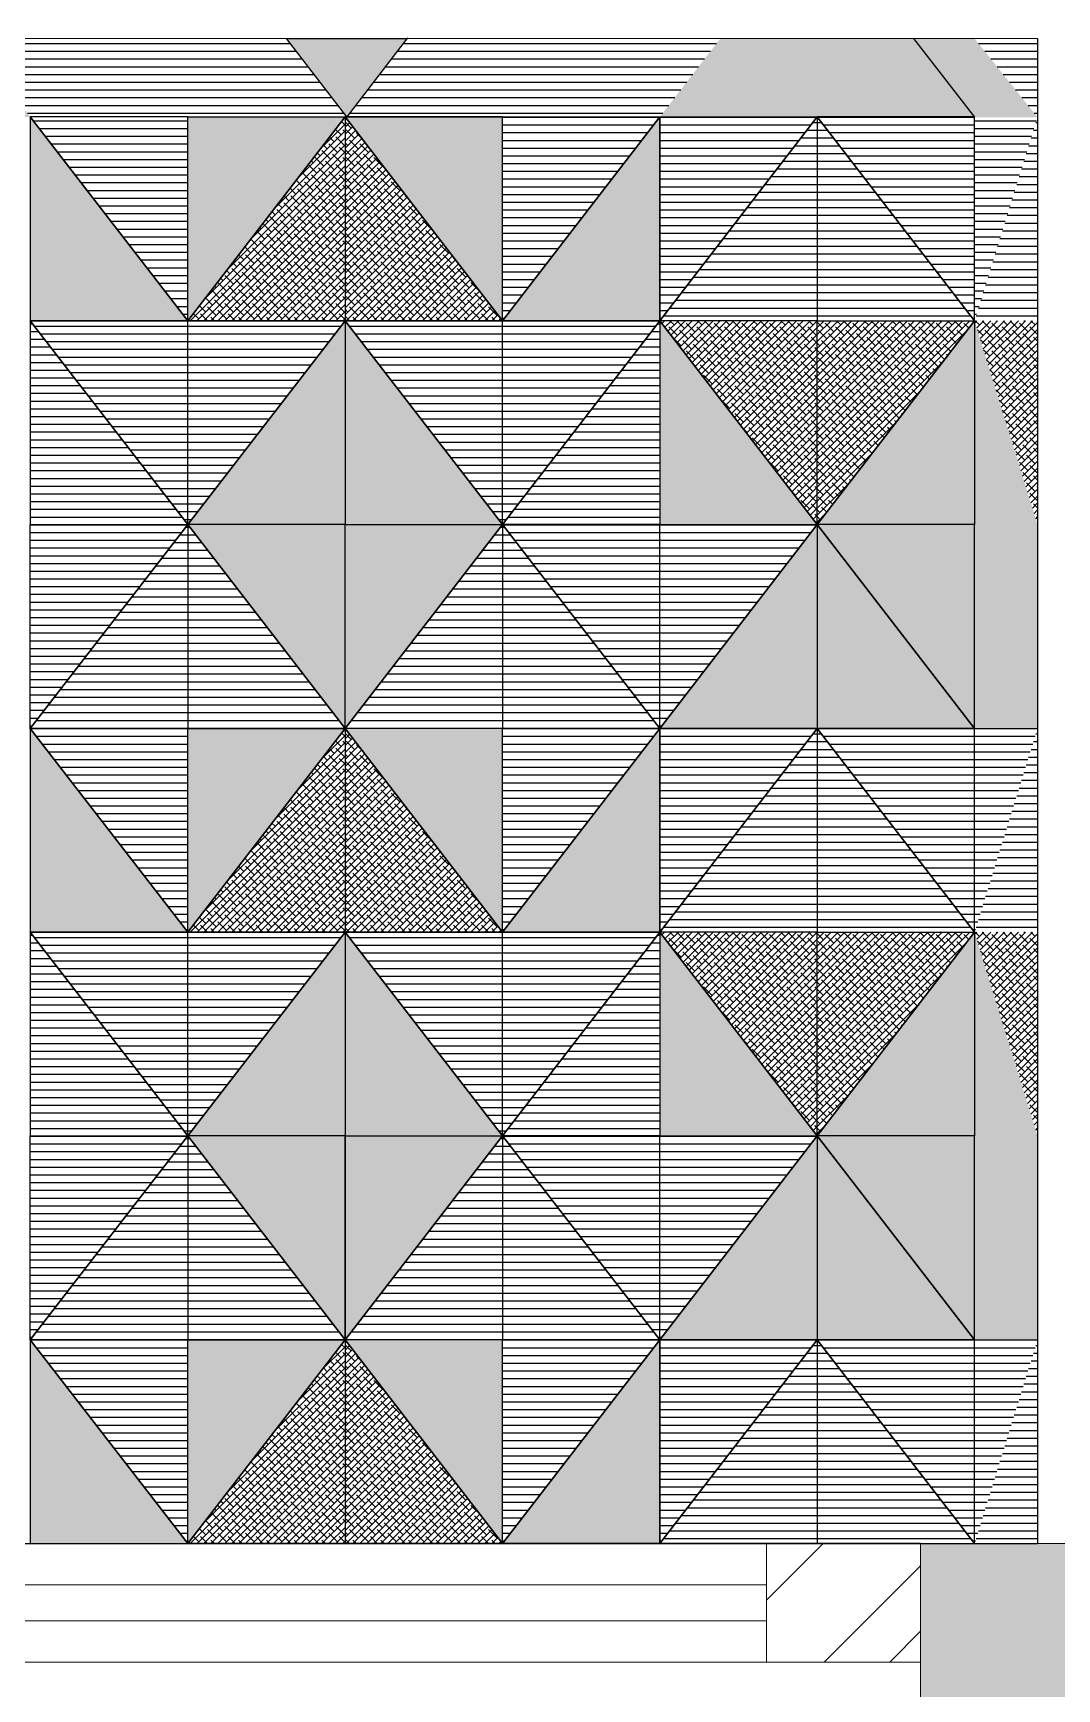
# Model space of a CAD drawing. Header units: millimetres. Extents: x 86441 to 190201, y 16532 to 98188.
# Drawn here: x 159531 to 161518, y 26417 to 29630 of the extents above; entities that cross this region are included whole.
import ezdxf

# ---------------------------------------------------------------- set-up
doc = ezdxf.new("R2010")
doc.units = ezdxf.units.MM
doc.header["$LTSCALE"] = 0.1
doc.layers.add('COLUMN', color=1, linetype='Continuous', lineweight=0)
doc.layers.add('WINDOW', color=5, linetype='Continuous', lineweight=0)
pattern_1 = [(0, (63569.447, 14930.337), (0, 15), [])]
pattern_2 = [(0, (62954.842, 14184.897), (0, 15), [])]
pattern_3 = [(0, (63569.447, 16116.655), (0, 15), [])]
pattern_4 = [(0, (62954.842, 15371.216), (0, 15), [])]
pattern_5 = [(0, (67616.893, 14930.337), (0, 15), [])]
pattern_6 = [(0, (67002.288, 14184.897), (0, 15), [])]
pattern_7 = [(0, (69298.474, 14544.018), (0, 15), [])]
pattern_8 = [(0, (67613.079, 13789.457), (0, 15), [])]
pattern_9 = [(45, (69338.474, 15700.3365), (-6.7351921, 6.7351921), []), (135, (69338.474, 15700.3365), (-20.2055763, 6.7351921), [23.8125, -14.2875])]
pattern_10 = [(0, (67616.893, 16116.655), (0, 15), [])]
pattern_11 = [(0, (67002.288, 15371.216), (0, 15), [])]
pattern_12 = [(0, (69298.474, 15730.337), (0, 15), [])]
pattern_13 = [(0, (67613.079, 14975.776), (0, 15), [])]
pattern_14 = [(45, (69338.474, 16886.655), (-6.7351921, 6.7351921), []), (135, (69338.474, 16886.655), (-20.2055763, 6.7351921), [23.8125, -14.2875])]
pattern_15 = [(0, (64319.126, 0), (0, 15), [])]
pattern_16 = [(0, (69298.474, 16916.655), (0, 15), [])]

msp = doc.modelspace()

# ---------------------------------------------------------------- hatches: boundary and pattern name
at = {"true_color": 0xb1a785, "transparency": 33554687}
h = msp.add_hatch(color=253, dxfattribs=at)
h.dxf.hatch_style = 1
h.paths.add_polyline_path([(161358.5, 29619.5), (161239.8, 29619.5), (161358, 29467.5), (161358.5, 29467.5)])
h.paths.add_polyline_path([(161358.5, 29619.5), (161358.5, 29466.9), (161480.7, 29466.9)])
h.paths.add_polyline_path([(160256.8, 29619.5), (160023.4, 29619.5), (160140.3, 29467.5)])
h.paths.add_polyline_path([(159032.4, 29619.5), (158798.4, 29619.5), (158915.3, 29467.5)])
h.paths.add_polyline_path([(158304.5, 29467.5), (157999.1, 29072.1), (158304.5, 29072.1)])
at = {"true_color": 0x66682c, "transparency": 33554687}
h = msp.add_hatch(color=77, dxfattribs=at)
h.dxf.hatch_style = 1
h.paths.add_polyline_path([(158798, 29619.5), (158421.9, 29619.5), (158304.5, 29467.5), (158915.3, 29467.5)])
h.paths.add_polyline_path([(159408.8, 29619.5), (159032.6, 29619.5), (158915.3, 29467.5), (159526.1, 29467.5)])
h.paths.add_polyline_path([(161241.1, 29619.5), (160865, 29619.5), (160747.7, 29467.5), (161358.5, 29467.5)])
at = {"true_color": 0x65502f, "transparency": 33554687}
h = msp.add_hatch(dxfattribs=at)
h.set_pattern_fill('_USER', color=59, scale=15, pattern_type=0)
h.set_pattern_definition(pattern_15)
h.paths.add_polyline_path([(160865.1, 29619.5), (160256.8, 29619.5), (160140.3, 29467.5), (160747.7, 29467.5)])
h.paths.add_polyline_path([(160023.4, 29619.5), (159408.6, 29619.5), (159526.1, 29467.5), (160136.9, 29467.5), (160140.3, 29467.5)])
h.paths.add_polyline_path([(159526.1, 29467.5), (159831.5, 29467.5), (159831.5, 29072.1)])
at = {"true_color": 0x242b7a, "transparency": 33554687}
h = msp.add_hatch(dxfattribs=at)
h.set_pattern_fill('_USER', color=177, scale=15, pattern_type=0)
h.set_pattern_definition(pattern_15)
h.paths.add_polyline_path([(161480.7, 29619.5), (161358.5, 29619.5), (161480.7, 29466.9)])
h.paths.add_polyline_path([(161358.5, 29467.5), (161480.7, 29467.5), (161358.5, 29072.1)])
at = {"true_color": 0xb1a785, "transparency": 33554687}
h = msp.add_hatch(color=253, dxfattribs=at)
h.dxf.hatch_style = 1
h.paths.add_polyline_path([(159526.1, 29072.1), (159831.5, 29072.1), (159526.1, 29467.5)])
at = {"true_color": 0x65502f, "transparency": 33554687}
h = msp.add_hatch(dxfattribs=at)
h.set_pattern_fill('ANSI38', color=59, scale=3)
h.set_pattern_definition([(45, (64374.842, 18137.535), (-6.7351921, 6.7351921), []), (135, (64374.842, 18137.535), (-20.2055763, 6.7351921), [23.8125, -14.2875])])
h.paths.add_polyline_path([(159831.5, 29072.1), (160136.9, 29072.1), (160136.9, 29467.5)])
at = {"true_color": 0x66682c, "transparency": 33554687}
h = msp.add_hatch(color=77, dxfattribs=at)
h.dxf.hatch_style = 1
h.paths.add_polyline_path([(160136.9, 29467.5), (159831.5, 29467.5), (159831.5, 29072.1)])
at = {"true_color": 0x65502f, "transparency": 33554687}
h = msp.add_hatch(dxfattribs=at)
h.set_pattern_fill('ANSI38', color=59, scale=3)
h.set_pattern_definition([(45, (68422.288, 18137.535), (-6.7351921, 6.7351921), []), (135, (68422.288, 18137.535), (-20.2055763, 6.7351921), [23.8125, -14.2875])])
h.paths.add_polyline_path([(160136.9, 29467.5), (160136.9, 29072.1), (160442.3, 29072.1)])
at = {"true_color": 0x66682c, "transparency": 33554687}
h = msp.add_hatch(color=77, dxfattribs=at)
h.dxf.hatch_style = 1
h.paths.add_polyline_path([(160136.9, 29467.5), (160442.3, 29467.5), (160442.3, 29072.1)])
at = {"true_color": 0x65502f, "transparency": 33554687}
h = msp.add_hatch(dxfattribs=at)
h.set_pattern_fill('_USER', color=59, scale=15, pattern_type=0)
h.set_pattern_definition([(0, (68687.684, 16192.095), (0, 15), [])])
h.paths.add_polyline_path([(160747.7, 29467.5), (160442.3, 29467.5), (160442.3, 29072.1)])
at = {"true_color": 0xb1a785, "transparency": 33554687}
h = msp.add_hatch(color=253, dxfattribs=at)
h.dxf.hatch_style = 1
h.paths.add_polyline_path([(160747.7, 29467.5), (160442.3, 29072.1), (160747.7, 29072.1)])
at = {"true_color": 0x65502f, "transparency": 33554687}
h = msp.add_hatch(dxfattribs=at)
h.set_pattern_fill('_USER', color=59, scale=15, pattern_type=0)
h.set_pattern_definition([(0, (68993.079, 16192.095), (0, 15), [])])
h.paths.add_polyline_path([(161053.1, 29467.5), (160747.7, 29467.5), (160747.7, 29072.1)])
h = msp.add_hatch(dxfattribs=at)
h.set_pattern_fill('_USER', color=59, scale=15, pattern_type=0)
h.set_pattern_definition([(0, (68200.055, 16916.655), (0, 15), [])])
h.paths.add_polyline_path([(160747.7, 29072.1), (161053.1, 29072.1), (161053.1, 29467.5)])
h = msp.add_hatch(dxfattribs=at)
h.set_pattern_fill('_USER', color=59, scale=15, pattern_type=0)
h.set_pattern_definition(pattern_16)
h.paths.add_polyline_path([(161358.5, 29072.1), (161053.1, 29072.1), (161053.1, 29467.5)])
at = {"true_color": 0x242b7a, "transparency": 33554687}
h = msp.add_hatch(dxfattribs=at)
h.set_pattern_fill('_USER', color=177, scale=15, pattern_type=0)
h.set_pattern_definition([(0, (67613.079, 16162.095), (0, 15), [])])
h.paths.add_polyline_path([(161358.5, 29467.5), (161053.1, 29467.5), (161358.5, 29072.1)])
at = {"true_color": 0x65502f, "transparency": 33554687}
h = msp.add_hatch(dxfattribs=at)
h.set_pattern_fill('_USER', color=59, scale=15, pattern_type=0)
h.set_pattern_definition(pattern_16)
h.paths.add_polyline_path([(161358.5, 29072.1), (161480.7, 29072.1), (161480.7, 29467.5)])
at = {"true_color": 0x242b7a, "transparency": 33554687}
h = msp.add_hatch(dxfattribs=at)
h.set_pattern_fill('_USER', color=177, scale=15, pattern_type=0)
h.set_pattern_definition(pattern_4)
h.paths.add_polyline_path([(159526.1, 28676.7), (159831.5, 28676.7), (159526.1, 29072.1)])
at = {"true_color": 0x65502f, "transparency": 33554687}
h = msp.add_hatch(dxfattribs=at)
h.set_pattern_fill('_USER', color=59, scale=15, pattern_type=0)
h.set_pattern_definition(pattern_3)
h.paths.add_polyline_path([(159526.1, 29072.1), (159831.5, 29072.1), (159831.5, 28676.7)])
h = msp.add_hatch(dxfattribs=at)
h.set_pattern_fill('_USER', color=59, scale=15, pattern_type=0)
h.set_pattern_definition(pattern_3)
h.paths.add_polyline_path([(160136.9, 29072.1), (159831.5, 29072.1), (159831.5, 28676.7)])
at = {"true_color": 0xb1a785, "transparency": 33554687}
h = msp.add_hatch(color=253, dxfattribs=at)
h.dxf.hatch_style = 1
h.paths.add_polyline_path([(160136.9, 29072.1), (159831.5, 28676.7), (160136.9, 28676.7)])
at = {"true_color": 0x65502f, "transparency": 33554687}
h = msp.add_hatch(dxfattribs=at)
h.set_pattern_fill('_USER', color=59, scale=15, pattern_type=0)
h.set_pattern_definition(pattern_10)
h.paths.add_polyline_path([(160136.9, 29072.1), (160442.3, 29072.1), (160442.3, 28676.7)])
at = {"true_color": 0xb1a785, "transparency": 33554687}
h = msp.add_hatch(color=253, dxfattribs=at)
h.dxf.hatch_style = 1
h.paths.add_polyline_path([(160136.9, 28676.7), (160442.3, 28676.7), (160136.9, 29072.1)])
at = {"true_color": 0x242b7a, "transparency": 33554687}
h = msp.add_hatch(dxfattribs=at)
h.set_pattern_fill('_USER', color=177, scale=15, pattern_type=0)
h.set_pattern_definition(pattern_11)
h.paths.add_polyline_path([(160747.7, 29072.1), (160442.3, 28676.7), (160747.7, 28676.7)])
at = {"true_color": 0x65502f, "transparency": 33554687}
h = msp.add_hatch(dxfattribs=at)
h.set_pattern_fill('_USER', color=59, scale=15, pattern_type=0)
h.set_pattern_definition(pattern_10)
h.paths.add_polyline_path([(160747.7, 29072.1), (160442.3, 29072.1), (160442.3, 28676.7)])
at = {"true_color": 0xb1a785, "transparency": 33554687}
h = msp.add_hatch(color=253, dxfattribs=at)
h.dxf.hatch_style = 1
h.paths.add_polyline_path([(160747.7, 28676.7), (161053.1, 28676.7), (160747.7, 29072.1)])
at = {"true_color": 0x65502f, "transparency": 33554687}
h = msp.add_hatch(dxfattribs=at)
h.set_pattern_fill('ANSI38', color=59, scale=3)
h.set_pattern_definition(pattern_14)
h.paths.add_polyline_path([(161053.1, 28676.7), (161053.1, 29072.1), (160747.7, 29072.1)])
h = msp.add_hatch(dxfattribs=at)
h.set_pattern_fill('ANSI38', color=59, scale=3)
h.set_pattern_definition(pattern_14)
h.paths.add_polyline_path([(161358.5, 29072.1), (161053.1, 29072.1), (161053.1, 28676.7)])
at = {"true_color": 0xb1a785, "transparency": 33554687}
h = msp.add_hatch(color=253, dxfattribs=at)
h.dxf.hatch_style = 1
h.paths.add_polyline_path([(161358.5, 29072.1), (161053.1, 28676.7), (161358.5, 28676.7)])
h = msp.add_hatch(color=253, dxfattribs=at)
h.dxf.hatch_style = 1
h.paths.add_polyline_path([(161358.5, 29072.1), (161480.7, 28676.7), (161358.5, 28676.7)])
at = {"true_color": 0x65502f, "transparency": 33554687}
h = msp.add_hatch(dxfattribs=at)
h.set_pattern_fill('ANSI38', color=59, scale=3)
h.set_pattern_definition(pattern_14)
h.paths.add_polyline_path([(161358.5, 29072.1), (161480.7, 29072.1), (161480.7, 28676.7)])
h = msp.add_hatch(dxfattribs=at)
h.set_pattern_fill('_USER', color=59, scale=15, pattern_type=0)
h.set_pattern_definition([(0, (64640.237, 15996.655), (0, 15), [])])
h.paths.add_polyline_path([(159526.1, 28281.2), (159831.5, 28281.2), (159831.5, 28676.7)])
at = {"true_color": 0x242b7a, "transparency": 33554687}
h = msp.add_hatch(dxfattribs=at)
h.set_pattern_fill('_USER', color=177, scale=15, pattern_type=0)
h.set_pattern_definition(pattern_4)
h.paths.add_polyline_path([(159526.1, 28281.2), (159831.5, 28676.7), (159526.1, 28676.7)])
at = {"true_color": 0x65502f, "transparency": 33554687}
h = msp.add_hatch(dxfattribs=at)
h.set_pattern_fill('_USER', color=59, scale=15, pattern_type=0)
h.set_pattern_definition(pattern_3)
h.paths.add_polyline_path([(160136.9, 28281.2), (159831.5, 28281.2), (159831.5, 28676.7)])
at = {"true_color": 0xb1a785, "transparency": 33554687}
h = msp.add_hatch(color=253, dxfattribs=at)
h.dxf.hatch_style = 1
h.paths.add_polyline_path([(160136.9, 28676.7), (159831.5, 28676.7), (160136.9, 28281.2)])
at = {"true_color": 0x65502f, "transparency": 33554687}
h = msp.add_hatch(dxfattribs=at)
h.set_pattern_fill('_USER', color=59, scale=15, pattern_type=0)
h.set_pattern_definition(pattern_10)
h.paths.add_polyline_path([(160136.9, 28281.2), (160442.3, 28281.2), (160442.3, 28676.7)])
at = {"true_color": 0xb1a785, "transparency": 33554687}
h = msp.add_hatch(color=253, dxfattribs=at)
h.dxf.hatch_style = 1
h.paths.add_polyline_path([(160136.9, 28281.2), (160442.3, 28676.7), (160136.9, 28676.7)])
at = {"true_color": 0x65502f, "transparency": 33554687}
h = msp.add_hatch(dxfattribs=at)
h.set_pattern_fill('_USER', color=59, scale=15, pattern_type=0)
h.set_pattern_definition([(0, (68687.684, 15996.655), (0, 15), [])])
h.paths.add_polyline_path([(160747.7, 28281.2), (160442.3, 28281.2), (160442.3, 28676.7)])
at = {"true_color": 0x242b7a, "transparency": 33554687}
h = msp.add_hatch(dxfattribs=at)
h.set_pattern_fill('_USER', color=177, scale=15, pattern_type=0)
h.set_pattern_definition(pattern_11)
h.paths.add_polyline_path([(160747.7, 28676.7), (160442.3, 28676.7), (160747.7, 28281.2)])
at = {"true_color": 0x66682c, "transparency": 33554687}
h = msp.add_hatch(color=77, dxfattribs=at)
h.dxf.hatch_style = 1
h.paths.add_polyline_path([(160747.7, 28281.2), (161053.1, 28281.2), (161053.1, 28676.7)])
at = {"true_color": 0x242b7a, "transparency": 33554687}
h = msp.add_hatch(dxfattribs=at)
h.set_pattern_fill('_USER', color=177, scale=15, pattern_type=0)
h.set_pattern_definition([(0, (68293.079, 15371.216), (0, 15), [])])
h.paths.add_polyline_path([(161053.1, 28676.7), (160747.7, 28676.7), (160747.7, 28281.2)])
at = {"true_color": 0x66682c, "transparency": 33554687}
h = msp.add_hatch(color=77, dxfattribs=at)
h.dxf.hatch_style = 1
h.paths.add_polyline_path([(161358.5, 28281.2), (161053.1, 28281.2), (161053.1, 28676.7)])
at = {"true_color": 0xb1a785, "transparency": 33554687}
h = msp.add_hatch(color=253, dxfattribs=at)
h.dxf.hatch_style = 1
h.paths.add_polyline_path([(161358.5, 28676.7), (161053.1, 28676.7), (161358.5, 28281.2)])
h = msp.add_hatch(color=253, dxfattribs=at)
h.dxf.hatch_style = 1
h.paths.add_polyline_path([(161358.5, 28676.7), (161480.7, 28676.7), (161358.5, 28281.2)])
at = {"true_color": 0x66682c, "transparency": 33554687}
h = msp.add_hatch(color=77, dxfattribs=at)
h.dxf.hatch_style = 1
h.paths.add_polyline_path([(161358.5, 28281.2), (161480.7, 28281.2), (161480.7, 28676.7)])
at = {"true_color": 0x65502f, "transparency": 33554687}
h = msp.add_hatch(dxfattribs=at)
h.set_pattern_fill('_USER', color=59, scale=15, pattern_type=0)
h.set_pattern_definition([(0, (64640.237, 15005.776), (0, 15), [])])
h.paths.add_polyline_path([(159526.1, 28281.2), (159831.5, 28281.2), (159831.5, 27885.8)])
at = {"true_color": 0xb1a785, "transparency": 33554687}
h = msp.add_hatch(color=253, dxfattribs=at)
h.dxf.hatch_style = 1
h.paths.add_polyline_path([(159526.1, 27885.8), (159831.5, 27885.8), (159526.1, 28281.2)])
at = {"true_color": 0x65502f, "transparency": 33554687}
h = msp.add_hatch(dxfattribs=at)
h.set_pattern_fill('ANSI38', color=59, scale=3)
h.set_pattern_definition([(45, (64374.842, 16951.216), (-6.7351921, 6.7351921), []), (135, (64374.842, 16951.216), (-20.2055763, 6.7351921), [23.8125, -14.2875])])
h.paths.add_polyline_path([(159831.5, 27885.8), (160136.9, 27885.8), (160136.9, 28281.2)])
at = {"true_color": 0x66682c, "transparency": 33554687}
h = msp.add_hatch(color=77, dxfattribs=at)
h.dxf.hatch_style = 1
h.paths.add_polyline_path([(160136.9, 28281.2), (159831.5, 28281.2), (159831.5, 27885.8)])
at = {"true_color": 0x65502f, "transparency": 33554687}
h = msp.add_hatch(dxfattribs=at)
h.set_pattern_fill('ANSI38', color=59, scale=3)
h.set_pattern_definition([(45, (68422.288, 16951.216), (-6.7351921, 6.7351921), []), (135, (68422.288, 16951.216), (-20.2055763, 6.7351921), [23.8125, -14.2875])])
h.paths.add_polyline_path([(160136.9, 28281.2), (160136.9, 27885.8), (160442.3, 27885.8)])
at = {"true_color": 0x66682c, "transparency": 33554687}
h = msp.add_hatch(color=77, dxfattribs=at)
h.dxf.hatch_style = 1
h.paths.add_polyline_path([(160136.9, 28281.2), (160442.3, 28281.2), (160442.3, 27885.8)])
at = {"true_color": 0x65502f, "transparency": 33554687}
h = msp.add_hatch(dxfattribs=at)
h.set_pattern_fill('_USER', color=59, scale=15, pattern_type=0)
h.set_pattern_definition([(0, (68687.684, 15005.776), (0, 15), [])])
h.paths.add_polyline_path([(160747.7, 28281.2), (160442.3, 28281.2), (160442.3, 27885.8)])
at = {"true_color": 0xb1a785, "transparency": 33554687}
h = msp.add_hatch(color=253, dxfattribs=at)
h.dxf.hatch_style = 1
h.paths.add_polyline_path([(160747.7, 28281.2), (160442.3, 27885.8), (160747.7, 27885.8)])
at = {"true_color": 0x65502f, "transparency": 33554687}
h = msp.add_hatch(dxfattribs=at)
h.set_pattern_fill('_USER', color=59, scale=15, pattern_type=0)
h.set_pattern_definition([(0, (68993.079, 15005.776), (0, 15), [])])
h.paths.add_polyline_path([(161053.1, 28281.2), (160747.7, 28281.2), (160747.7, 27885.8)])
h = msp.add_hatch(dxfattribs=at)
h.set_pattern_fill('_USER', color=59, scale=15, pattern_type=0)
h.set_pattern_definition([(0, (68200.055, 15730.337), (0, 15), [])])
h.paths.add_polyline_path([(160747.7, 27885.8), (161053.1, 27885.8), (161053.1, 28281.2)])
h = msp.add_hatch(dxfattribs=at)
h.set_pattern_fill('_USER', color=59, scale=15, pattern_type=0)
h.set_pattern_definition(pattern_12)
h.paths.add_polyline_path([(161358.5, 27885.8), (161053.1, 27885.8), (161053.1, 28281.2)])
at = {"true_color": 0x242b7a, "transparency": 33554687}
h = msp.add_hatch(dxfattribs=at)
h.set_pattern_fill('_USER', color=177, scale=15, pattern_type=0)
h.set_pattern_definition(pattern_13)
h.paths.add_polyline_path([(161358.5, 28281.2), (161053.1, 28281.2), (161358.5, 27885.8)])
h = msp.add_hatch(dxfattribs=at)
h.set_pattern_fill('_USER', color=177, scale=15, pattern_type=0)
h.set_pattern_definition(pattern_13)
h.paths.add_polyline_path([(161358.5, 28281.2), (161480.7, 28281.2), (161358.5, 27885.8)])
at = {"true_color": 0x65502f, "transparency": 33554687}
h = msp.add_hatch(dxfattribs=at)
h.set_pattern_fill('_USER', color=59, scale=15, pattern_type=0)
h.set_pattern_definition(pattern_12)
h.paths.add_polyline_path([(161358.5, 27885.8), (161480.7, 27885.8), (161480.7, 28281.2)])
at = {"true_color": 0x242b7a, "transparency": 33554687}
h = msp.add_hatch(dxfattribs=at)
h.set_pattern_fill('_USER', color=177, scale=15, pattern_type=0)
h.set_pattern_definition(pattern_2)
h.paths.add_polyline_path([(159526.1, 27490.3), (159831.5, 27490.3), (159526.1, 27885.8)])
at = {"true_color": 0x65502f, "transparency": 33554687}
h = msp.add_hatch(dxfattribs=at)
h.set_pattern_fill('_USER', color=59, scale=15, pattern_type=0)
h.set_pattern_definition(pattern_1)
h.paths.add_polyline_path([(159526.1, 27885.8), (159831.5, 27885.8), (159831.5, 27490.3)])
h = msp.add_hatch(dxfattribs=at)
h.set_pattern_fill('_USER', color=59, scale=15, pattern_type=0)
h.set_pattern_definition(pattern_1)
h.paths.add_polyline_path([(160136.9, 27885.8), (159831.5, 27885.8), (159831.5, 27490.3)])
at = {"true_color": 0xb1a785, "transparency": 33554687}
h = msp.add_hatch(color=253, dxfattribs=at)
h.dxf.hatch_style = 1
h.paths.add_polyline_path([(160136.9, 27885.8), (159831.5, 27490.3), (160136.9, 27490.3)])
at = {"true_color": 0x65502f, "transparency": 33554687}
h = msp.add_hatch(dxfattribs=at)
h.set_pattern_fill('_USER', color=59, scale=15, pattern_type=0)
h.set_pattern_definition(pattern_5)
h.paths.add_polyline_path([(160136.9, 27885.8), (160442.3, 27885.8), (160442.3, 27490.3)])
at = {"true_color": 0xb1a785, "transparency": 33554687}
h = msp.add_hatch(color=253, dxfattribs=at)
h.dxf.hatch_style = 1
h.paths.add_polyline_path([(160136.9, 27490.3), (160442.3, 27490.3), (160136.9, 27885.8)])
at = {"true_color": 0x242b7a, "transparency": 33554687}
h = msp.add_hatch(dxfattribs=at)
h.set_pattern_fill('_USER', color=177, scale=15, pattern_type=0)
h.set_pattern_definition(pattern_6)
h.paths.add_polyline_path([(160747.7, 27885.8), (160442.3, 27490.3), (160747.7, 27490.3)])
at = {"true_color": 0x65502f, "transparency": 33554687}
h = msp.add_hatch(dxfattribs=at)
h.set_pattern_fill('_USER', color=59, scale=15, pattern_type=0)
h.set_pattern_definition(pattern_5)
h.paths.add_polyline_path([(160747.7, 27885.8), (160442.3, 27885.8), (160442.3, 27490.3)])
at = {"true_color": 0xb1a785, "transparency": 33554687}
h = msp.add_hatch(color=253, dxfattribs=at)
h.dxf.hatch_style = 1
h.paths.add_polyline_path([(160747.7, 27490.3), (161053.1, 27490.3), (160747.7, 27885.8)])
at = {"true_color": 0x65502f, "transparency": 33554687}
h = msp.add_hatch(dxfattribs=at)
h.set_pattern_fill('ANSI38', color=59, scale=3)
h.set_pattern_definition(pattern_9)
h.paths.add_polyline_path([(161053.1, 27490.3), (161053.1, 27885.8), (160747.7, 27885.8)])
h = msp.add_hatch(dxfattribs=at)
h.set_pattern_fill('ANSI38', color=59, scale=3)
h.set_pattern_definition(pattern_9)
h.paths.add_polyline_path([(161358.5, 27885.8), (161053.1, 27885.8), (161053.1, 27490.3)])
at = {"true_color": 0xb1a785, "transparency": 33554687}
h = msp.add_hatch(color=253, dxfattribs=at)
h.dxf.hatch_style = 1
h.paths.add_polyline_path([(161358.5, 27885.8), (161053.1, 27490.3), (161358.5, 27490.3)])
h = msp.add_hatch(color=253, dxfattribs=at)
h.dxf.hatch_style = 1
h.paths.add_polyline_path([(161358.5, 27885.8), (161480.7, 27490.3), (161358.5, 27490.3)])
at = {"true_color": 0x65502f, "transparency": 33554687}
h = msp.add_hatch(dxfattribs=at)
h.set_pattern_fill('ANSI38', color=59, scale=3)
h.set_pattern_definition(pattern_9)
h.paths.add_polyline_path([(161358.5, 27885.8), (161480.7, 27885.8), (161480.7, 27490.3)])
h = msp.add_hatch(dxfattribs=at)
h.set_pattern_fill('_USER', color=59, scale=15, pattern_type=0)
h.set_pattern_definition([(0, (64640.237, 14810.337), (0, 15), [])])
h.paths.add_polyline_path([(159526.1, 27094.9), (159831.5, 27094.9), (159831.5, 27490.3)])
at = {"true_color": 0x242b7a, "transparency": 33554687}
h = msp.add_hatch(dxfattribs=at)
h.set_pattern_fill('_USER', color=177, scale=15, pattern_type=0)
h.set_pattern_definition(pattern_2)
h.paths.add_polyline_path([(159526.1, 27094.9), (159831.5, 27490.3), (159526.1, 27490.3)])
at = {"true_color": 0x65502f, "transparency": 33554687}
h = msp.add_hatch(dxfattribs=at)
h.set_pattern_fill('_USER', color=59, scale=15, pattern_type=0)
h.set_pattern_definition(pattern_1)
h.paths.add_polyline_path([(160136.9, 27094.9), (159831.5, 27094.9), (159831.5, 27490.3)])
at = {"true_color": 0xb1a785, "transparency": 33554687}
h = msp.add_hatch(color=253, dxfattribs=at)
h.dxf.hatch_style = 1
h.paths.add_polyline_path([(160136.9, 27490.3), (159831.5, 27490.3), (160136.9, 27094.9)])
at = {"true_color": 0x65502f, "transparency": 33554687}
h = msp.add_hatch(dxfattribs=at)
h.set_pattern_fill('_USER', color=59, scale=15, pattern_type=0)
h.set_pattern_definition(pattern_5)
h.paths.add_polyline_path([(160136.9, 27094.9), (160442.3, 27094.9), (160442.3, 27490.3)])
at = {"true_color": 0xb1a785, "transparency": 33554687}
h = msp.add_hatch(color=253, dxfattribs=at)
h.dxf.hatch_style = 1
h.paths.add_polyline_path([(160136.9, 27094.9), (160442.3, 27490.3), (160136.9, 27490.3)])
at = {"true_color": 0x65502f, "transparency": 33554687}
h = msp.add_hatch(dxfattribs=at)
h.set_pattern_fill('_USER', color=59, scale=15, pattern_type=0)
h.set_pattern_definition([(0, (68687.684, 14810.337), (0, 15), [])])
h.paths.add_polyline_path([(160747.7, 27094.9), (160442.3, 27094.9), (160442.3, 27490.3)])
at = {"true_color": 0x242b7a, "transparency": 33554687}
h = msp.add_hatch(dxfattribs=at)
h.set_pattern_fill('_USER', color=177, scale=15, pattern_type=0)
h.set_pattern_definition(pattern_6)
h.paths.add_polyline_path([(160747.7, 27490.3), (160442.3, 27490.3), (160747.7, 27094.9)])
at = {"true_color": 0x66682c, "transparency": 33554687}
h = msp.add_hatch(color=77, dxfattribs=at)
h.dxf.hatch_style = 1
h.paths.add_polyline_path([(160747.7, 27094.9), (161053.1, 27094.9), (161053.1, 27490.3)])
at = {"true_color": 0x242b7a, "transparency": 33554687}
h = msp.add_hatch(dxfattribs=at)
h.set_pattern_fill('_USER', color=177, scale=15, pattern_type=0)
h.set_pattern_definition([(0, (68293.079, 14184.897), (0, 15), [])])
h.paths.add_polyline_path([(161053.1, 27490.3), (160747.7, 27490.3), (160747.7, 27094.9)])
at = {"true_color": 0x66682c, "transparency": 33554687}
h = msp.add_hatch(color=77, dxfattribs=at)
h.dxf.hatch_style = 1
h.paths.add_polyline_path([(161358.5, 27094.9), (161053.1, 27094.9), (161053.1, 27490.3)])
at = {"true_color": 0xb1a785, "transparency": 33554687}
h = msp.add_hatch(color=253, dxfattribs=at)
h.dxf.hatch_style = 1
h.paths.add_polyline_path([(161358.5, 27490.3), (161053.1, 27490.3), (161358.5, 27094.9)])
h = msp.add_hatch(color=253, dxfattribs=at)
h.dxf.hatch_style = 1
h.paths.add_polyline_path([(161358.5, 27490.3), (161480.7, 27490.3), (161358.5, 27094.9)])
at = {"true_color": 0x66682c, "transparency": 33554687}
h = msp.add_hatch(color=77, dxfattribs=at)
h.dxf.hatch_style = 1
h.paths.add_polyline_path([(161358.5, 27094.9), (161480.7, 27094.9), (161480.7, 27490.3)])
at = {"true_color": 0x65502f, "transparency": 33554687}
h = msp.add_hatch(dxfattribs=at)
h.set_pattern_fill('_USER', color=59, scale=15, pattern_type=0)
h.set_pattern_definition([(0, (64640.237, 13819.457), (0, 15), [])])
h.paths.add_polyline_path([(159526.1, 27094.9), (159831.5, 27094.9), (159831.5, 26699.5)])
at = {"true_color": 0xb1a785, "transparency": 33554687}
h = msp.add_hatch(color=253, dxfattribs=at)
h.dxf.hatch_style = 1
h.paths.add_polyline_path([(159526.1, 26699.5), (159831.5, 26699.5), (159526.1, 27094.9)])
at = {"true_color": 0x65502f, "transparency": 33554687}
h = msp.add_hatch(dxfattribs=at)
h.set_pattern_fill('ANSI38', color=59, scale=3)
h.set_pattern_definition([(45, (64374.842, 15764.897), (-6.7351921, 6.7351921), []), (135, (64374.842, 15764.897), (-20.2055763, 6.7351921), [23.8125, -14.2875])])
h.paths.add_polyline_path([(159831.5, 26699.5), (160136.9, 26699.5), (160136.9, 27094.9)])
at = {"true_color": 0x66682c, "transparency": 33554687}
h = msp.add_hatch(color=77, dxfattribs=at)
h.dxf.hatch_style = 1
h.paths.add_polyline_path([(160136.9, 27094.9), (159831.5, 27094.9), (159831.5, 26699.5)])
at = {"true_color": 0x65502f, "transparency": 33554687}
h = msp.add_hatch(dxfattribs=at)
h.set_pattern_fill('ANSI38', color=59, scale=3)
h.set_pattern_definition([(45, (68422.288, 15764.897), (-6.7351921, 6.7351921), []), (135, (68422.288, 15764.897), (-20.2055763, 6.7351921), [23.8125, -14.2875])])
h.paths.add_polyline_path([(160136.9, 27094.9), (160136.9, 26699.5), (160442.3, 26699.5)])
at = {"true_color": 0x66682c, "transparency": 33554687}
h = msp.add_hatch(color=77, dxfattribs=at)
h.dxf.hatch_style = 1
h.paths.add_polyline_path([(160136.9, 27094.9), (160442.3, 27094.9), (160442.3, 26699.5)])
at = {"true_color": 0x65502f, "transparency": 33554687}
h = msp.add_hatch(dxfattribs=at)
h.set_pattern_fill('_USER', color=59, scale=15, pattern_type=0)
h.set_pattern_definition([(0, (68687.684, 13819.457), (0, 15), [])])
h.paths.add_polyline_path([(160747.7, 27094.9), (160442.3, 27094.9), (160442.3, 26699.5)])
at = {"true_color": 0xb1a785, "transparency": 33554687}
h = msp.add_hatch(color=253, dxfattribs=at)
h.dxf.hatch_style = 1
h.paths.add_polyline_path([(160747.7, 27094.9), (160442.3, 26699.5), (160747.7, 26699.5)])
at = {"true_color": 0x65502f, "transparency": 33554687}
h = msp.add_hatch(dxfattribs=at)
h.set_pattern_fill('_USER', color=59, scale=15, pattern_type=0)
h.set_pattern_definition([(0, (68993.079, 13819.457), (0, 15), [])])
h.paths.add_polyline_path([(161053.1, 27094.9), (160747.7, 27094.9), (160747.7, 26699.5)])
h = msp.add_hatch(dxfattribs=at)
h.set_pattern_fill('_USER', color=59, scale=15, pattern_type=0)
h.set_pattern_definition([(0, (68200.055, 14544.018), (0, 15), [])])
h.paths.add_polyline_path([(160747.7, 26699.5), (161053.1, 26699.5), (161053.1, 27094.9)])
h = msp.add_hatch(dxfattribs=at)
h.set_pattern_fill('_USER', color=59, scale=15, pattern_type=0)
h.set_pattern_definition(pattern_7)
h.paths.add_polyline_path([(161358.5, 26699.5), (161053.1, 26699.5), (161053.1, 27094.9)])
at = {"true_color": 0x242b7a, "transparency": 33554687}
h = msp.add_hatch(dxfattribs=at)
h.set_pattern_fill('_USER', color=177, scale=15, pattern_type=0)
h.set_pattern_definition(pattern_8)
h.paths.add_polyline_path([(161358.5, 27094.9), (161053.1, 27094.9), (161358.5, 26699.5)])
h = msp.add_hatch(dxfattribs=at)
h.set_pattern_fill('_USER', color=177, scale=15, pattern_type=0)
h.set_pattern_definition(pattern_8)
h.paths.add_polyline_path([(161358.5, 27094.9), (161480.7, 27094.9), (161358.5, 26699.5)])
at = {"true_color": 0x65502f, "transparency": 33554687}
h = msp.add_hatch(dxfattribs=at)
h.set_pattern_fill('_USER', color=59, scale=15, pattern_type=0)
h.set_pattern_definition(pattern_7)
h.paths.add_polyline_path([(161358.5, 26699.5), (161480.7, 26699.5), (161480.7, 27094.9)])
at = {"layer": 'COLUMN', "true_color": 0xed1f24, "transparency": 33554687}
h = msp.add_hatch(dxfattribs=at)
h.set_pattern_fill('AR-CONC', color=240, scale=2)
h.set_pattern_definition([(50, (64319.13, 0), (364.36934, -31.8782), [38.1, -419.1]), (355, (64319.13, 0), (-70.4868, 382.1137), [30.48, -335.2812]), (100.45144, (64349.5, -2.66), (293.8825, 350.2355), [32.38, -356.1805]), (46.1842, (64319.13, 101.6), (542.158, -84.0847), [57.15, -628.65]), (96.63556, (64364.3, 94.6), (474.8083, 494.8522), [48.57, -534.2712]), (351.18415, (64319.1, 101.6), (474.8083, 494.8522), [45.72, -502.9195]), (21, (64369.93, 76.2), (303.2288, -204.5304), [38.1, -419.1]), (326, (64369.93, 76.2), (123.604, 368.3759), [30.48, -335.28]), (71.45144, (64395.2, 59.16), (426.8328, 163.8455), [32.38, -356.1799]), (37.5, (64319.13, 0), (6.1772, 169.11008), [0, -331.216, 0, -340.36, 0, -336.55]), (7.5, (64319.13, 0), (133.63933, 200.36115), [0, -194.056, 0, -323.596, 0, -128.27]), (327.5, (64205.84, 0), (271.18119, -11.45749), [0, -127, 0, -396.24, 0, -525.78]), (317.5, (64155.04, 0), (296.25836, 50.853), [0, -165.1, 0, -263.144, 0, -373.38])])
h.paths.add_polyline_path([(171882, 31963.6), (170717, 31963.6), (170717, 31661.6), (171882, 31661.6)])
h.paths.add_polyline_path([(162418.7, 31703.5), (161253.7, 31703.5), (161253.7, 31401.5), (162416.7, 31401.5)])
h.paths.add_polyline_path([(153621.7, 37176.5), (152341.7, 37176.5), (152341.7, 36797.5), (153621.7, 36797.5), (153621.7, 36823.4)])
h.paths.add_polyline_path([(166967.7, 26766.5), (166584.7, 26766.5), (166584.7, 25535.5), (166967.7, 25535.5)])
h.paths.add_polyline_path([(161555.7, 26699.5), (161253.7, 26699.5), (161253.7, 25535.5), (161555.7, 25535.5)])
h.paths.add_polyline_path([(157693.7, 27633.5), (157391.7, 27633.5), (157391.7, 26469.5), (157693.7, 26469.5)])
h.paths.add_polyline_path([(153621.7, 26848.5), (152341.7, 26848.5), (152341.7, 26469.5), (153621.7, 26469.5)])
h.paths.add_polyline_path([(157693.7, 36946.5), (157693.7, 37176.5), (157391.7, 37176.5), (157391.7, 36012.5), (157693.7, 36012.5)])
h.paths.add_polyline_path([(161555.7, 37176.5), (161253.7, 37176.5), (161253.7, 36012.5), (161555.7, 36012.5)])
h.paths.add_polyline_path([(176431, 27026.6), (176201, 27026.6), (176048, 27026.6), (176048, 26689.3), (176048, 26025.6), (176048, 25795.6), (176431, 25795.6)])
h.paths.add_polyline_path([(171019, 27364.6), (170792, 27364.6), (170717, 27364.6), (170717, 26959.6), (170717, 25795.6), (171019, 25795.6), (171019, 26025.6)])
h.paths.add_polyline_path([(171019, 37206.6), (171019, 37436.6), (170717, 37436.6), (170717, 36272.6), (170792, 36272.6), (170792, 36273.4), (171019, 36273.4), (171019, 36937)])
at = {"layer": 'COLUMN', "lineweight": 9, "true_color": 0x636466, "transparency": 33554687}
h = msp.add_hatch(dxfattribs=at)
h.set_pattern_fill('STEEL', color=251, scale=80)
h.set_pattern_definition([(45, (64319.13, 0), (-179.6051, 179.6051), []), (45, (64319.13, 127), (-179.6051, 179.6051), [])])
h.paths.add_polyline_path([(164595.2, 27066.5), (164255.7, 27066.5), (164255.7, 26916.5), (164595.2, 26916.5)])
h.paths.add_polyline_path([(174507, 33556.3), (174357, 33556.3), (174357, 32406.3), (174507, 32406.3)], flags=17)
h.paths.add_polyline_path([(173607, 32556.3), (172557, 32556.3), (172557, 32406.3), (173607, 32406.3)], flags=17)
h.paths.add_polyline_path([(165970.7, 28907.5), (163243.7, 28907.5), (163243.7, 28757.5), (165970.7, 28757.5)])
h.paths.add_polyline_path([(164255.7, 26699.5), (164255.7, 26959.9), (164105.7, 26959.9), (164105.7, 26699.5), (164105.7, 25765.5), (164255.7, 25765.5)])
h.paths.add_polyline_path([(165495.2, 26965.5), (165345.2, 26965.5), (165345.2, 25765.5), (165495.2, 25765.5), (165495.2, 26266)])
h.paths.add_polyline_path([(164105.7, 26857.5), (163655.7, 26857.5), (163655.7, 26707.5), (164105.7, 26707.5)])
h.paths.add_polyline_path([(164255.7, 27857.5), (164105.7, 27857.5), (164105.7, 27472), (164255.7, 27472)])
h.paths.add_polyline_path([(164105.7, 27857.5), (162455.7, 27857.5), (162455.7, 27707.5), (164105.7, 27707.5)])
h.paths.add_polyline_path([(162905.7, 27707.5), (162755.7, 27707.5), (162755.7, 26707.5), (162905.7, 26707.5), (162905.7, 26857.5)])
h.paths.add_polyline_path([(166737.7, 27066.5), (166584.7, 27066.5), (166245.2, 27066.5), (166245.2, 26916.5), (166584.7, 26916.5), (166737.7, 26916.5)], flags=17)
h.paths.add_polyline_path([(157391.7, 26699.5), (153621.7, 26699.5), (153621.7, 26469.5), (157391.7, 26469.5)])
h.paths.add_polyline_path([(161253.7, 26699.5), (160954.7, 26699.5), (160954.7, 26469.5), (161253.7, 26469.5)])
h.paths.add_polyline_path([(158065.7, 26699.5), (157693.7, 26699.5), (157693.7, 26469.5), (158065.7, 26469.5)])
h.paths.add_polyline_path([(166584.7, 25765.5), (166309.8, 25765.5), (166309.8, 25535.5), (166584.7, 25535.5)])
h.paths.add_polyline_path([(165770.1, 25765.5), (165070.3, 25765.5), (165070.3, 25535.5), (165770.1, 25535.5)])
h.paths.add_polyline_path([(164524.9, 25765.5), (161555.7, 25765.5), (161555.7, 25535.5), (164524.9, 25535.5)])
h.paths.add_polyline_path([(166200.7, 28757.5), (165970.7, 28757.5), (165970.7, 28041.5), (166737.7, 28041.5), (166737.7, 26768.5), (166967.7, 26768.5), (166967.7, 28271.5), (166200.7, 28271.5)])
h.paths.add_polyline_path([(166200.7, 31999.5), (165970.7, 31999.5), (165970.7, 31646.5), (166200.7, 31646.5)])
h.paths.add_polyline_path([(166200.7, 37176.5), (165970.7, 37176.5), (165206.7, 37176.5), (165206.7, 36946.5), (165970.7, 36946.5), (165970.7, 34888.5), (166200.7, 34888.5)])
h.paths.add_polyline_path([(162317.7, 37176.5), (161555.7, 37176.5), (161555.7, 36946.5), (162317.7, 36946.5)])
h.paths.add_polyline_path([(158065.7, 37176.5), (157693.7, 37176.5), (157693.7, 36946.5), (158065.7, 36946.5)])
h.paths.add_polyline_path([(161253.7, 37176.5), (160954.7, 37176.5), (160954.7, 36946.5), (161253.7, 36946.5)])
h.paths.add_polyline_path([(157391.7, 37176.5), (153621.7, 37176.5), (153621.7, 36946.5), (157391.7, 36946.5)])
edge = h.paths.add_edge_path()
edge.add_line((176201, 27026.6), (176431, 27026.6))
edge.add_line((176204.2, 28299.9), (176201, 27021.1))
edge.add_line((176431, 28531.6), (176431, 27026.6))
edge.add_line((175664, 28531.6), (176431, 28531.6))
edge.add_line((175434.1, 28301.6), (176204.2, 28299.9))
edge.add_line((175664, 37436.6), (175664, 28531.6))
edge.add_line((175434.1, 37206.6), (175434.1, 28301.6))
edge.add_line((171019, 37436.6), (175664, 37436.6))
edge.add_line((171019, 37206.6), (175434.1, 37206.6))
edge.add_line((171019, 37436.6), (171019, 37206.6))
h.paths.add_polyline_path([(176048, 26025.6), (176048, 25795.6), (171019, 25795.6), (171019, 26025.6)])

# ---------------------------------------------------------------- linework, layer by layer
at = {"color": 4, "lineweight": 18, "transparency": 33554687}
for p in [(158216.7, 29619.5), (161480.7, 26699.5)]:
    msp.add_line(p, (161480.7, 29619.5), dxfattribs=at)
at = {"transparency": 33554687}
for p, q in [((161239.8, 29619.5), (161358.5, 29466.9)), ((161480.7, 29619.5), (161480.7, 26699.5)), ((160136.9, 29467.5), (160442.3, 29467.5)), ((160442.3, 29467.5), (160747.7, 29467.5)), ((157693.7, 26699.5), (161253.7, 26699.5))]:
    msp.add_line(p, q, dxfattribs=at)
at = {"color": 7, "true_color": 0xffffff, "transparency": 33554687}
for p, q in [((160136.9, 27599.5), (160136.9, 27299.5)), ((160136.9, 27599.5), (160136.9, 27299.5)), ((160136.9, 27599.5), (160136.9, 27299.5)), ((160136.9, 27599.5), (160136.9, 27299.5)), ((160136.9, 27299.5), (160136.9, 26999.5)), ((160136.9, 27299.5), (160136.9, 26999.5)), ((160136.9, 27299.5), (160136.9, 26999.5)), ((160136.9, 27299.5), (160136.9, 26999.5)), ((160136.9, 26999.5), (160136.9, 26699.5)), ((160136.9, 26999.5), (160136.9, 26699.5)), ((160136.9, 26999.5), (160136.9, 26699.5)), ((160136.9, 26999.5), (160136.9, 26699.5)), ((159536.9, 26699.5), (159836.9, 26699.5)), ((159836.9, 26699.5), (160136.9, 26699.5)), ((160436.9, 26699.5), (160136.9, 26699.5)), ((160736.9, 26699.5), (160436.9, 26699.5)), ((160573.7, 26699.5), (160573.7, 26699.5)), ((160953.7, 26699.5), (160653.7, 26699.5)), ((161253.7, 26699.5), (160953.7, 26699.5)), ((161358.5, 26699.5), (161480.7, 26699.5))]:
    msp.add_line(p, q, dxfattribs=at)
at = {"color": 18, "lineweight": 5, "true_color": 0x000000, "transparency": 33554687}
for p, q in [((161358.5, 26699.5), (157693.7, 26699.5)), ((157693.7, 26469.5), (161253.7, 26469.5))]:
    msp.add_line(p, q, dxfattribs=at)
at = {"color": 18, "true_color": 0x000000, "transparency": 33554687}
msp.add_line((157693.7, 26699.5), (161253.7, 26699.5), dxfattribs=at)
at = {"transparency": 33554687}
msp.add_lwpolyline([(160257.8, 29620.8), (160140.3, 29467.5), (160023.4, 29619.5), (160256.8, 29619.5)], dxfattribs=at)
at = {"color": 253, "true_color": 0xb1a785, "transparency": 33554687}
for points in [[(159831.5, 29072.1), (159831.5, 29467.5), (159526.1, 29467.5)], [(159526.1, 29467.5), (159526.1, 29072.1), (159831.5, 29072.1)], [(160136.9, 29467.5), (160136.9, 29072.1), (159831.5, 29072.1)], [(160136.9, 29467.5), (160136.9, 29072.1), (160442.3, 29072.1)], [(160442.3, 29072.1), (160442.3, 29467.5), (160747.7, 29467.5)], [(160747.7, 29467.5), (160747.7, 29072.1), (160442.3, 29072.1)], [(160747.7, 29072.1), (160747.7, 29467.5), (161053.1, 29467.5)], [(161053.1, 29467.5), (161053.1, 29072.1), (160747.7, 29072.1)], [(161053.1, 29467.5), (161053.1, 29072.1), (161358.5, 29072.1)], [(161358.5, 29072.1), (161358.5, 29467.5), (161053.1, 29467.5)], [(159526.1, 29072.1), (159526.1, 28676.7), (159831.5, 28676.7)], [(159831.5, 28676.7), (159831.5, 29072.1), (159526.1, 29072.1)], [(159831.5, 28676.7), (159831.5, 29072.1), (160136.9, 29072.1)], [(160136.9, 29072.1), (160136.9, 28676.7), (159831.5, 28676.7)], [(160442.3, 28676.7), (160442.3, 29072.1), (160136.9, 29072.1)], [(160136.9, 29072.1), (160136.9, 28676.7), (160442.3, 28676.7)], [(160747.7, 29072.1), (160747.7, 28676.7), (160442.3, 28676.7)], [(160442.3, 28676.7), (160442.3, 29072.1), (160747.7, 29072.1)], [(160747.7, 29072.1), (160747.7, 28676.7), (161053.1, 28676.7)], [(161053.1, 28676.7), (161053.1, 29072.1), (160747.7, 29072.1)], [(161053.1, 28676.7), (161053.1, 29072.1), (161358.5, 29072.1)], [(161358.5, 29072.1), (161358.5, 28676.7), (161053.1, 28676.7)], [(159831.5, 28676.7), (159831.5, 28281.2), (159526.1, 28281.2)], [(159526.1, 28281.2), (159526.1, 28676.7), (159831.5, 28676.7)], [(159831.5, 28676.7), (159831.5, 28281.2), (160136.9, 28281.2)], [(160136.9, 28281.2), (160136.9, 28676.7), (159831.5, 28676.7)], [(160442.3, 28676.7), (160442.3, 28281.2), (160136.9, 28281.2)], [(160136.9, 28281.2), (160136.9, 28676.7), (160442.3, 28676.7)], [(160442.3, 28676.7), (160442.3, 28281.2), (160747.7, 28281.2)], [(160747.7, 28281.2), (160747.7, 28676.7), (160442.3, 28676.7)], [(160747.7, 28281.2), (160747.7, 28676.7), (161053.1, 28676.7)], [(161358.5, 28281.2), (161358.5, 28676.7), (161053.1, 28676.7)], [(159831.5, 27885.8), (159831.5, 28281.2), (159526.1, 28281.2)], [(159526.1, 28281.2), (159526.1, 27885.8), (159831.5, 27885.8)], [(160136.9, 28281.2), (160136.9, 27885.8), (159831.5, 27885.8)], [(160136.9, 28281.2), (160136.9, 27885.8), (160442.3, 27885.8)], [(160442.3, 27885.8), (160442.3, 28281.2), (160747.7, 28281.2)], [(160747.7, 28281.2), (160747.7, 27885.8), (160442.3, 27885.8)], [(160747.7, 27885.8), (160747.7, 28281.2), (161053.1, 28281.2)], [(161053.1, 28281.2), (161053.1, 27885.8), (160747.7, 27885.8)], [(161053.1, 28281.2), (161053.1, 27885.8), (161358.5, 27885.8)], [(161358.5, 27885.8), (161358.5, 28281.2), (161053.1, 28281.2)], [(159526.1, 27885.8), (159526.1, 27490.3), (159831.5, 27490.3)], [(159831.5, 27490.3), (159831.5, 27885.8), (159526.1, 27885.8)], [(159831.5, 27490.3), (159831.5, 27885.8), (160136.9, 27885.8)], [(160136.9, 27885.8), (160136.9, 27490.3), (159831.5, 27490.3)], [(160442.3, 27490.3), (160442.3, 27885.8), (160136.9, 27885.8)], [(160136.9, 27885.8), (160136.9, 27490.3), (160442.3, 27490.3)], [(160747.7, 27885.8), (160747.7, 27490.3), (160442.3, 27490.3)], [(160442.3, 27490.3), (160442.3, 27885.8), (160747.7, 27885.8)], [(160747.7, 27885.8), (160747.7, 27490.3), (161053.1, 27490.3)], [(161053.1, 27490.3), (161053.1, 27885.8), (160747.7, 27885.8)], [(161053.1, 27490.3), (161053.1, 27885.8), (161358.5, 27885.8)], [(161358.5, 27885.8), (161358.5, 27490.3), (161053.1, 27490.3)], [(159831.5, 27490.3), (159831.5, 27094.9), (159526.1, 27094.9)], [(159526.1, 27094.9), (159526.1, 27490.3), (159831.5, 27490.3)], [(159831.5, 27490.3), (159831.5, 27094.9), (160136.9, 27094.9)], [(160136.9, 27094.9), (160136.9, 27490.3), (159831.5, 27490.3)], [(160442.3, 27490.3), (160442.3, 27094.9), (160136.9, 27094.9)], [(160136.9, 27094.9), (160136.9, 27490.3), (160442.3, 27490.3)], [(160442.3, 27490.3), (160442.3, 27094.9), (160747.7, 27094.9)], [(160747.7, 27094.9), (160747.7, 27490.3), (160442.3, 27490.3)], [(160747.7, 27094.9), (160747.7, 27490.3), (161053.1, 27490.3)], [(161358.5, 27094.9), (161358.5, 27490.3), (161053.1, 27490.3)], [(159831.5, 26699.5), (159831.5, 27094.9), (159526.1, 27094.9)], [(159526.1, 27094.9), (159526.1, 26699.5), (159831.5, 26699.5)], [(160136.9, 27094.9), (160136.9, 26699.5), (159831.5, 26699.5)], [(160136.9, 27094.9), (160136.9, 26699.5), (160442.3, 26699.5)], [(160442.3, 26699.5), (160442.3, 27094.9), (160747.7, 27094.9)], [(160747.7, 27094.9), (160747.7, 26699.5), (160442.3, 26699.5)], [(160747.7, 26699.5), (160747.7, 27094.9), (161053.1, 27094.9)], [(161053.1, 27094.9), (161053.1, 26699.5), (160747.7, 26699.5)], [(161053.1, 27094.9), (161053.1, 26699.5), (161358.5, 26699.5)], [(161358.5, 26699.5), (161358.5, 27094.9), (161053.1, 27094.9)]]:
    msp.add_lwpolyline(points, close=True, dxfattribs=at)
at = {"color": 77, "true_color": 0x66682c, "transparency": 33554687}
for points in [[(159831.5, 29072.1), (159831.5, 29467.5), (160136.9, 29467.5)], [(160442.3, 29072.1), (160442.3, 29467.5), (160136.9, 29467.5)], [(161053.1, 28676.7), (161053.1, 28281.2), (160747.7, 28281.2)], [(161053.1, 28676.7), (161053.1, 28281.2), (161358.5, 28281.2)], [(159831.5, 27885.8), (159831.5, 28281.2), (160136.9, 28281.2)], [(160442.3, 27885.8), (160442.3, 28281.2), (160136.9, 28281.2)], [(161053.1, 27490.3), (161053.1, 27094.9), (160747.7, 27094.9)], [(161053.1, 27490.3), (161053.1, 27094.9), (161358.5, 27094.9)], [(159831.5, 26699.5), (159831.5, 27094.9), (160136.9, 27094.9)], [(160442.3, 26699.5), (160442.3, 27094.9), (160136.9, 27094.9)]]:
    msp.add_lwpolyline(points, close=True, dxfattribs=at)
at = {"layer": 'COLUMN', "transparency": 33554687}
for q in [(161253.7, 25535.5), (161555.7, 26699.5)]:
    msp.add_line((161253.7, 26699.5), q, dxfattribs=at)
at = {"layer": 'WINDOW', "transparency": 33554687}
for p, q in [((160954.7, 26699.5), (160954.7, 26469.5)), ((158065.7, 26619.5), (160954.7, 26619.5)), ((158065.7, 26549.5), (160954.7, 26549.5))]:
    msp.add_line(p, q, dxfattribs=at)

doc.saveas('drawing.dxf')
